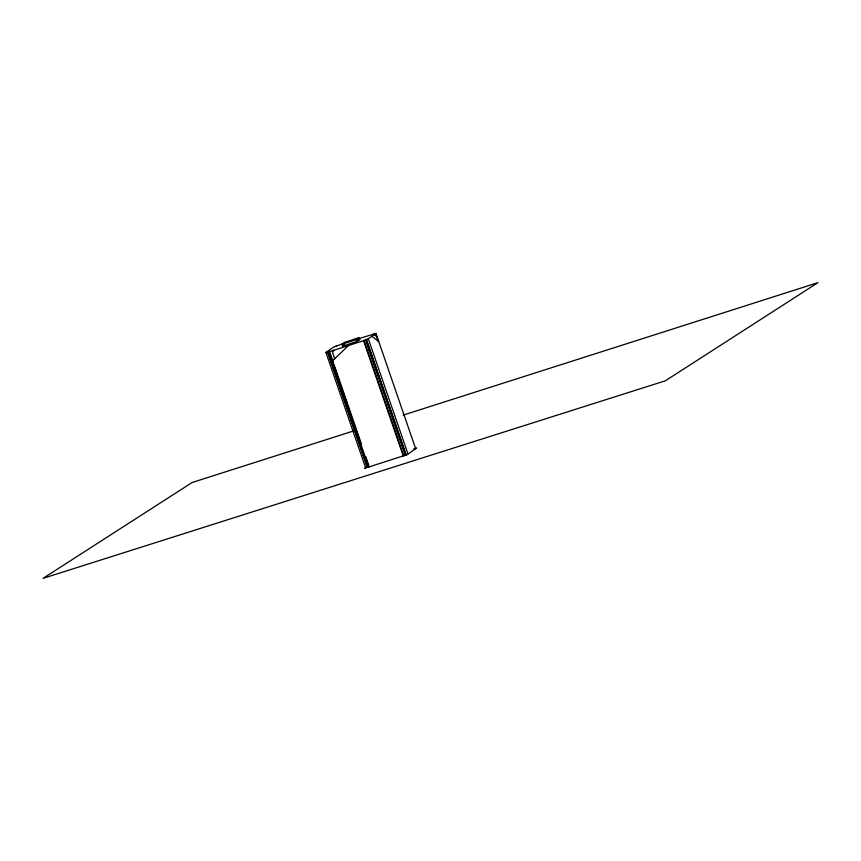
<?xml version="1.0" encoding="UTF-8"?>
<svg xmlns="http://www.w3.org/2000/svg" width="861" height="861" viewBox="0 0 861 861"><rect width="100%" height="100%" fill="white"/><g stroke="black" fill="none" stroke-linecap="round" stroke-linejoin="round"><path stroke-width="1.29" d="M333.874 350.233L332.55 352.472L334.714 358.746M332.486 364.332L333.594 363.224L329.688 351.869L327.761 352.44L367.507 467.265L328.106 351.729M332.271 361.093L348.501 345.519M367.572 350.739L368.648 349.738M414.571 448.656L416.606 448L407.081 454.662L364.633 468.352L365.602 467.674L325.921 352.44L333.476 347.155L336.543 346.025M325.921 352.44L329.709 351.213L329.063 351.783L368.745 467.028L369.229 466.684L367.303 467.308L327.761 352.493L328.245 352.149M341.903 344.271L344.755 342.269L359.112 337.641L359.758 339.514L356.906 341.505L342.549 346.144L341.903 344.271L356.26 339.632L359.112 337.641M342.549 346.144L344.454 344.809M329.063 351.783L363.546 340.665L368.304 338.793L375.966 333.433L415.648 448.678L413.614 449.334L414.259 449.011M365.731 339.815L366.269 339.589M367.303 467.308L367.776 466.974L365.602 467.674M405.951 454.834L403.228 455.91L363.546 340.665M405.413 455.049L407.985 454.027L368.304 338.793M373.426 334.09L374.772 333.648L374.148 333.939M328.342 352.3L327.697 352.526M335.876 346.219L344.497 343.227M358.101 338.836L375.966 333.433M357.369 340.278L359.758 339.514M353.397 431.006L192.143 482.504L43.05 578.355L665.381 380.788L817.95 282.645L403.303 415.067M365.581 339.869L405.251 455.103M366.259 339.578L405.94 454.823M371.801 336.35L378.775 341.591M374.266 334.628L376.483 336.35L378.108 341.096M366.388 339.406L406.069 454.651M365.936 339.729L405.617 454.963M363.999 340.353L403.68 455.587M356.26 339.632L356.906 341.505M334.036 364.483L361.405 443.975M365.753 456.599L368.788 465.424"/></g></svg>
